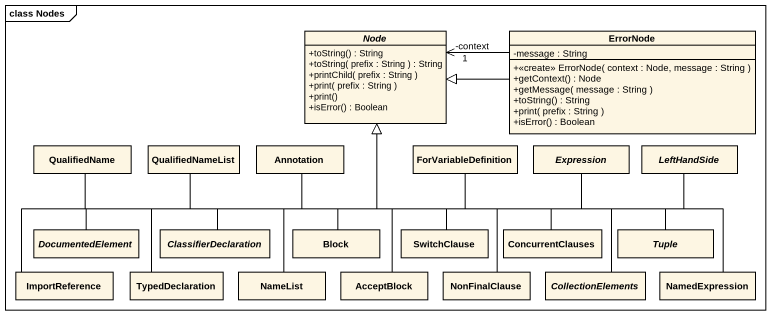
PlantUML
@startuml
mainframe class Nodes
hide circle
hide empty members
skinparam classAttributeIconSize 0
abstract class "Node" as Node_ {
  +toString() : String
  +toString( prefix : String ) : String
  +printChild( prefix : String )
  +print( prefix : String )
  +print()
  +isError() : Boolean
}
class ErrorNode {
  -message : String
  +<<create>> ErrorNode( context : Node, message : String )
  +getContext() : Node
  +getMessage( message : String )
  +toString() : String
  +print( prefix : String )
  +isError() : Boolean
}
class QualifiedName
class QualifiedNameList
class "Annotation" as Annotation_
class ForVariableDefinition
abstract class Expression
abstract class LeftHandSide
abstract class DocumentedElement
abstract class ClassifierDeclaration
class Block
class SwitchClause
class ConcurrentClauses
abstract class Tuple
class ImportReference
class TypedDeclaration
class NameList
class AcceptBlock
class NonFinalClause
abstract class CollectionElements
class NamedExpression
ErrorNode -left-|> Node_
ErrorNode -left-> "-context\n1" Node_
QualifiedName -right-|> Node_
QualifiedNameList -right-|> Node_
Annotation_ -up-|> Node_
ForVariableDefinition -up-|> Node_
Expression -left-|> Node_
LeftHandSide -left-|> Node_
DocumentedElement -right-|> Node_
ClassifierDeclaration -up-|> Node_
Block -up-|> Node_
SwitchClause -up-|> Node_
ConcurrentClauses -up-|> Node_
Tuple -left-|> Node_
ImportReference -up-|> Node_
TypedDeclaration -up-|> Node_
NameList -up-|> Node_
AcceptBlock -up-|> Node_
NonFinalClause -up-|> Node_
CollectionElements -up-|> Node_
NamedExpression -up-|> Node_
@enduml
